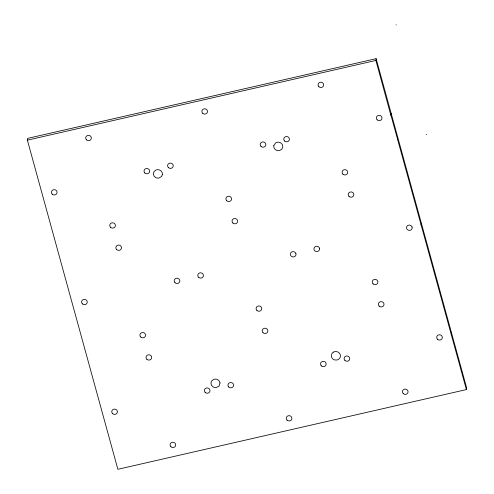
<?xml version="1.0" encoding="UTF-8"?>
<svg xmlns="http://www.w3.org/2000/svg" width="494" height="494" viewBox="0 0 494 494"><rect width="100%" height="100%" fill="white"/><g stroke="black" fill="none" stroke-linecap="round" stroke-linejoin="round"><path stroke-width="0.74" d="M27.38 140.16L27.615 138.382L376.125 58.663L466.62 387.802L466.385 389.581L117.875 469.3L27.38 140.16L375.891 60.441L376.125 58.663M391.205 113.521L390.97 115.3L466.385 389.581M397.818 137.53L397.466 139.339M421.37 223.232L421.03 225.036M451.541 332.944L451.201 334.753M396.009 24.91L396.305 24.83M426.55 134.424L426.137 134.516M390.865 115.324L375.891 60.441M220.021 382.974L219.04 386.117L215.964 387.648A4.576 4.298 7.5 0 1 213.828 379.33C216.446 378.373 219.7 380.133 220.021 382.974M273.781 145.588C273.163 148.873 276.868 151.553 279.882 150.435A4.576 4.298 7.5 0 0 277.863 142.093L275.64 142.834L273.781 145.588M162.433 174.444L161.587 176.506L158.599 178.18A4.576 4.298 7.5 0 1 156.036 169.961C158.982 168.67 162.835 171.128 162.433 174.444M333.623 352.049L332.666 352.71A4.576 4.298 7.5 0 0 334.66 359.953L337.025 360.009A4.576 4.298 7.5 0 0 340.304 354.816A4.576 4.298 7.5 0 0 334.728 351.648L333.623 352.049M412.082 227.086L411.811 226.437A2.828 2.655 7.5 0 0 406.525 227.648L406.611 228.339A2.828 2.655 7.5 0 0 410.057 230.297A2.828 2.655 7.5 0 0 412.082 227.086M319.495 248.266L319.217 247.618A2.828 2.655 7.5 0 0 313.931 248.828L314.023 249.513A2.828 2.655 7.5 0 0 317.469 251.471A2.828 2.655 7.5 0 0 319.495 248.266M295.912 253.657L295.64 253.008A2.828 2.655 7.5 0 0 290.355 254.219L290.441 254.91A2.828 2.655 7.5 0 0 293.887 256.868A2.828 2.655 7.5 0 0 295.912 253.657M198.576 277.295A2.828 2.655 7.5 0 0 203.312 276.214A2.828 2.655 7.5 0 0 199.879 272.879A2.828 2.655 7.5 0 0 198.576 277.295M256.892 310.43A2.828 2.655 7.5 0 0 261.629 309.343A2.828 2.655 7.5 0 0 258.195 306.008A2.828 2.655 7.5 0 0 256.892 310.43M232.847 222.985A2.828 2.655 7.5 0 0 237.583 221.899A2.828 2.655 7.5 0 0 234.15 218.564A2.828 2.655 7.5 0 0 232.847 222.985M284.575 141.012A2.828 2.655 7.5 0 0 289.317 139.925A2.828 2.655 7.5 0 0 285.878 136.591A2.828 2.655 7.5 0 0 284.575 141.012M342.892 174.141A2.828 2.655 7.5 0 0 347.634 173.061A2.828 2.655 7.5 0 0 344.201 169.726A2.828 2.655 7.5 0 0 342.892 174.141M318.852 86.697A2.828 2.655 7.5 0 0 323.589 85.616A2.828 2.655 7.5 0 0 320.155 82.282A2.828 2.655 7.5 0 0 318.852 86.697M377.169 119.832A2.828 2.655 7.5 0 0 381.905 118.745A2.828 2.655 7.5 0 0 378.472 115.411A2.828 2.655 7.5 0 0 377.169 119.832M373.063 283.859A2.828 2.655 7.5 0 0 377.799 282.772A2.828 2.655 7.5 0 0 374.366 279.437A2.828 2.655 7.5 0 0 373.063 283.859M349.017 196.408A2.828 2.655 7.5 0 0 353.753 195.328A2.828 2.655 7.5 0 0 350.32 191.993A2.828 2.655 7.5 0 0 349.017 196.408M168.405 167.583A2.828 2.655 7.5 0 0 173.147 166.497A2.828 2.655 7.5 0 0 169.708 163.162A2.828 2.655 7.5 0 0 168.405 167.583M226.721 200.718A2.828 2.655 7.5 0 0 231.464 199.632A2.828 2.655 7.5 0 0 228.03 196.297A2.828 2.655 7.5 0 0 226.721 200.718M260.999 146.403A2.828 2.655 7.5 0 0 265.735 145.316A2.828 2.655 7.5 0 0 262.302 141.988A2.828 2.655 7.5 0 0 260.999 146.403M202.682 113.268A2.828 2.655 7.5 0 0 207.418 112.187A2.828 2.655 7.5 0 0 203.985 108.853A2.828 2.655 7.5 0 0 202.682 113.268M110.551 227.289A2.828 2.655 7.5 0 0 115.293 226.203A2.828 2.655 7.5 0 0 111.86 222.868A2.828 2.655 7.5 0 0 110.551 227.289M144.828 172.974A2.828 2.655 7.5 0 0 149.565 171.893A2.828 2.655 7.5 0 0 146.131 168.559A2.828 2.655 7.5 0 0 144.828 172.974M86.512 139.839A2.828 2.655 7.5 0 0 91.248 138.758A2.828 2.655 7.5 0 0 87.815 135.424A2.828 2.655 7.5 0 0 86.512 139.839M52.234 194.154A2.828 2.655 7.5 0 0 56.977 193.068A2.828 2.655 7.5 0 0 53.537 189.739A2.828 2.655 7.5 0 0 52.234 194.154M82.405 303.866A2.828 2.655 7.5 0 0 87.142 302.785A2.828 2.655 7.5 0 0 83.708 299.45A2.828 2.655 7.5 0 0 82.405 303.866M140.722 337.001A2.828 2.655 7.5 0 0 145.458 335.914A2.828 2.655 7.5 0 0 142.025 332.586A2.828 2.655 7.5 0 0 140.722 337.001M174.993 282.692A2.828 2.655 7.5 0 0 179.736 281.605A2.828 2.655 7.5 0 0 176.296 278.27A2.828 2.655 7.5 0 0 174.993 282.692M116.677 249.556A2.828 2.655 7.5 0 0 121.413 248.47A2.828 2.655 7.5 0 0 117.98 245.135A2.828 2.655 7.5 0 0 116.677 249.556M112.57 413.583A2.828 2.655 7.5 0 0 117.306 412.496A2.828 2.655 7.5 0 0 113.873 409.162A2.828 2.655 7.5 0 0 112.57 413.583M170.887 446.712A2.828 2.655 7.5 0 0 175.623 445.631A2.828 2.655 7.5 0 0 172.19 442.297A2.828 2.655 7.5 0 0 170.887 446.712M205.158 392.403A2.828 2.655 7.5 0 0 209.901 391.316A2.828 2.655 7.5 0 0 206.461 387.981A2.828 2.655 7.5 0 0 205.158 392.403M146.842 359.268A2.828 2.655 7.5 0 0 151.584 358.187A2.828 2.655 7.5 0 0 148.144 354.853A2.828 2.655 7.5 0 0 146.842 359.268M228.741 387.006A2.828 2.655 7.5 0 0 233.477 385.925A2.828 2.655 7.5 0 0 230.043 382.591A2.828 2.655 7.5 0 0 228.741 387.006M287.057 420.141A2.828 2.655 7.5 0 0 291.793 419.06A2.828 2.655 7.5 0 0 288.36 415.726A2.828 2.655 7.5 0 0 287.057 420.141M321.328 365.832A2.828 2.655 7.5 0 0 326.071 364.745A2.828 2.655 7.5 0 0 322.631 361.41A2.828 2.655 7.5 0 0 321.328 365.832M263.012 332.697A2.828 2.655 7.5 0 0 267.754 331.61A2.828 2.655 7.5 0 0 264.315 328.282A2.828 2.655 7.5 0 0 263.012 332.697M344.911 360.435A2.828 2.655 7.5 0 0 349.647 359.354A2.828 2.655 7.5 0 0 346.214 356.02A2.828 2.655 7.5 0 0 344.911 360.435M403.228 393.57A2.828 2.655 7.5 0 0 407.964 392.483A2.828 2.655 7.5 0 0 404.53 389.155A2.828 2.655 7.5 0 0 403.228 393.57M437.499 339.261A2.828 2.655 7.5 0 0 442.241 338.174A2.828 2.655 7.5 0 0 438.802 334.839A2.828 2.655 7.5 0 0 437.499 339.261M379.182 306.126A2.828 2.655 7.5 0 0 383.924 305.039A2.828 2.655 7.5 0 0 380.485 301.704A2.828 2.655 7.5 0 0 379.182 306.126"/></g></svg>
